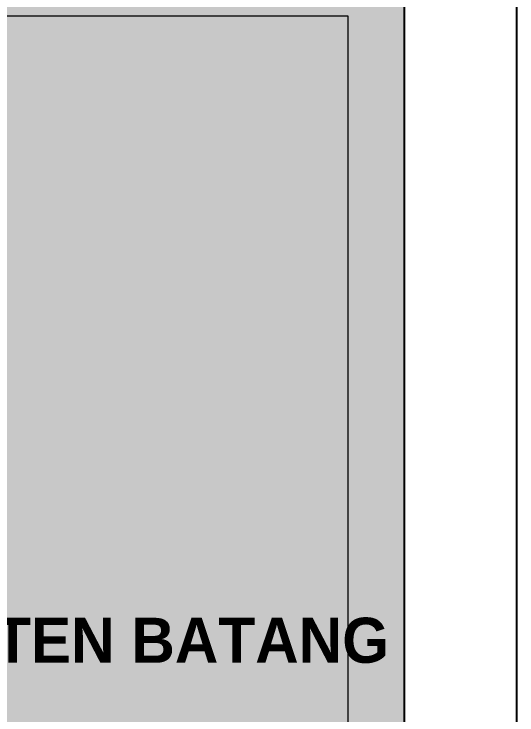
# Model space of a CAD drawing. Header units: centimetres. Extents: x -292707 to 138715, y -53922 to 66277.
# Drawn here: x 18680.3 to 19015.2, y -7794.8 to -7328.3 of the extents above; entities that cross this region are included whole.
import ezdxf
from ezdxf.xclip import XClip

# ---------------------------------------------------------------- set-up
doc = ezdxf.new("R2010")
doc.units = ezdxf.units.CM
doc.header["$XCLIPFRAME"] = 0
doc.layers.add('A-ALINE-1', color=91, linetype='Continuous')
doc.layers.add('A-TEXT', color=254, linetype='Continuous')
doc.layers.add('A-FILL-1', color=250, linetype='Continuous', lineweight=0, true_color=0x333333)
doc.layers.add('A-FILL-7', color=7, linetype='Continuous', lineweight=0, true_color=0xcccccc)
doc.layers.add('A-SWING AREA', color=7, linetype='Continuous', lineweight=0, true_color=0xf7f7f7, transparency=0.2)
doc.styles.add('Scale 170', font='GOTHICB.TTF', dxfattribs={"height": 50})

# ---------------------------------------------------------------- blocks, each defined once
blk = doc.blocks.new('jhgkjhkjhkjh')
at = {"layer": 'A-SWING AREA', "transparency": 33554457}
h = blk.add_hatch(color=256, dxfattribs=at)
h.dxf.hatch_style = 1
h.paths.add_polyline_path([(-933.611, 931.53), (-881.611, 931.53), (-881.611, 1218.53), (-933.611, 1218.53)])
at = {"layer": 'A-ALINE-1', "ltscale": 0.25}
blk.add_lwpolyline([(-933.611, 931.53), (-881.611, 931.53), (-881.611, 1218.53), (-933.611, 1218.53)], close=True, dxfattribs=at)
at = {"layer": 'A-FILL-1'}
blk.add_lwpolyline([(-931.111, 934.03), (-884.111, 934.03), (-884.111, 1216.03), (-931.111, 1216.03)], close=True, dxfattribs=at)
at = {"layer": 'Defpoints'}
blk.add_lwpolyline([(-1296.611, 926.53), (-876.611, 926.53), (-876.611, 1223.53), (-1296.611, 1223.53)], close=True, dxfattribs=at)
at = {"layer": 'A-TEXT', "ltscale": 0.25, "insert": (-931.111, 1189.34), "char_height": 2, "attachment_point": 1, "style": 'Scale 170'}
blk.add_mtext_dynamic_manual_height_columns('\\pi1.42303;PEMERINTAH KABUPATEN BATANG', width=47.37767, gutter_width=105, heights=[0], dxfattribs=at)
blk = doc.blocks.new('A$Cbe0cbb12')
at = {"layer": 'A-FILL-7'}
h = blk.add_hatch(color=256, dxfattribs=at)
h.dxf.hatch_style = 1
h.paths.add_polyline_path([(13116.4, 9302.82), (4610.38, 9302.82, 0.929837), (4614.9, 1581.82), (13120.92, 1581.82, 0.942911)])
h.paths.add_polyline_path([(13119.43, 1631.82), (4616.7, 1631.82, -0.929395), (4612.21, 9252.82), (13114.94, 9252.82, -0.942549)], flags=16)
h.paths.add_polyline_path([(13119.22, 1638.82), (4616.96, 1638.82, -0.929332), (4612.47, 9245.82), (13114.73, 9245.82, -0.942498)], flags=0)
h.paths.add_polyline_path([(16275.77, 5424.98, -1), (16195.77, 5424.98, -1)], flags=0)
h.paths.add_polyline_path([(16270.77, 5424.98, -1), (16200.77, 5424.98, -1)], flags=0)
h.paths.add_polyline_path([(1415.77, 5424.69, -1), (1495.77, 5424.69, -1)], flags=0)
h.paths.add_polyline_path([(1420.77, 5424.69, -1), (1490.77, 5424.69, -1)], flags=0)

msp = doc.modelspace()

# ---------------------------------------------------------------- block references
at = {"layer": 'A-TEXT', "xscale": 15, "yscale": 15, "zscale": 15}
msp.add_blockref('jhgkjhkjhkjh', (32164.4, -25570.16), dxfattribs=at)
at = {"layer": 'A-TEXT', "ltscale": 0.25}
ref = msp.add_blockref('A$Cbe0cbb12', (7210.93, -10810.47), dxfattribs=at)
XClip(ref).set_block_clipping_path([(13149.4932564299, 1810.0870859572), (15692.9247882612, 3014.6228325792), (16080.0966763698, 2678.6546514223), (16231.9389994295, 2730.8466400734), (16067.0563329231, 2495.8592261166), (16190.0117025814, 2583.2759512328), (16866.8925362137, 1995.9130007772), (13149.4932564269, -448.6571487222), (13149.4932564269, 1088.9003925701), (13002.8841529844, 1124.4739437796), (13277.9047802549, 1160.047494989), (13149.4932564269, 1234.4284291711)])

doc.saveas('drawing.dxf')
